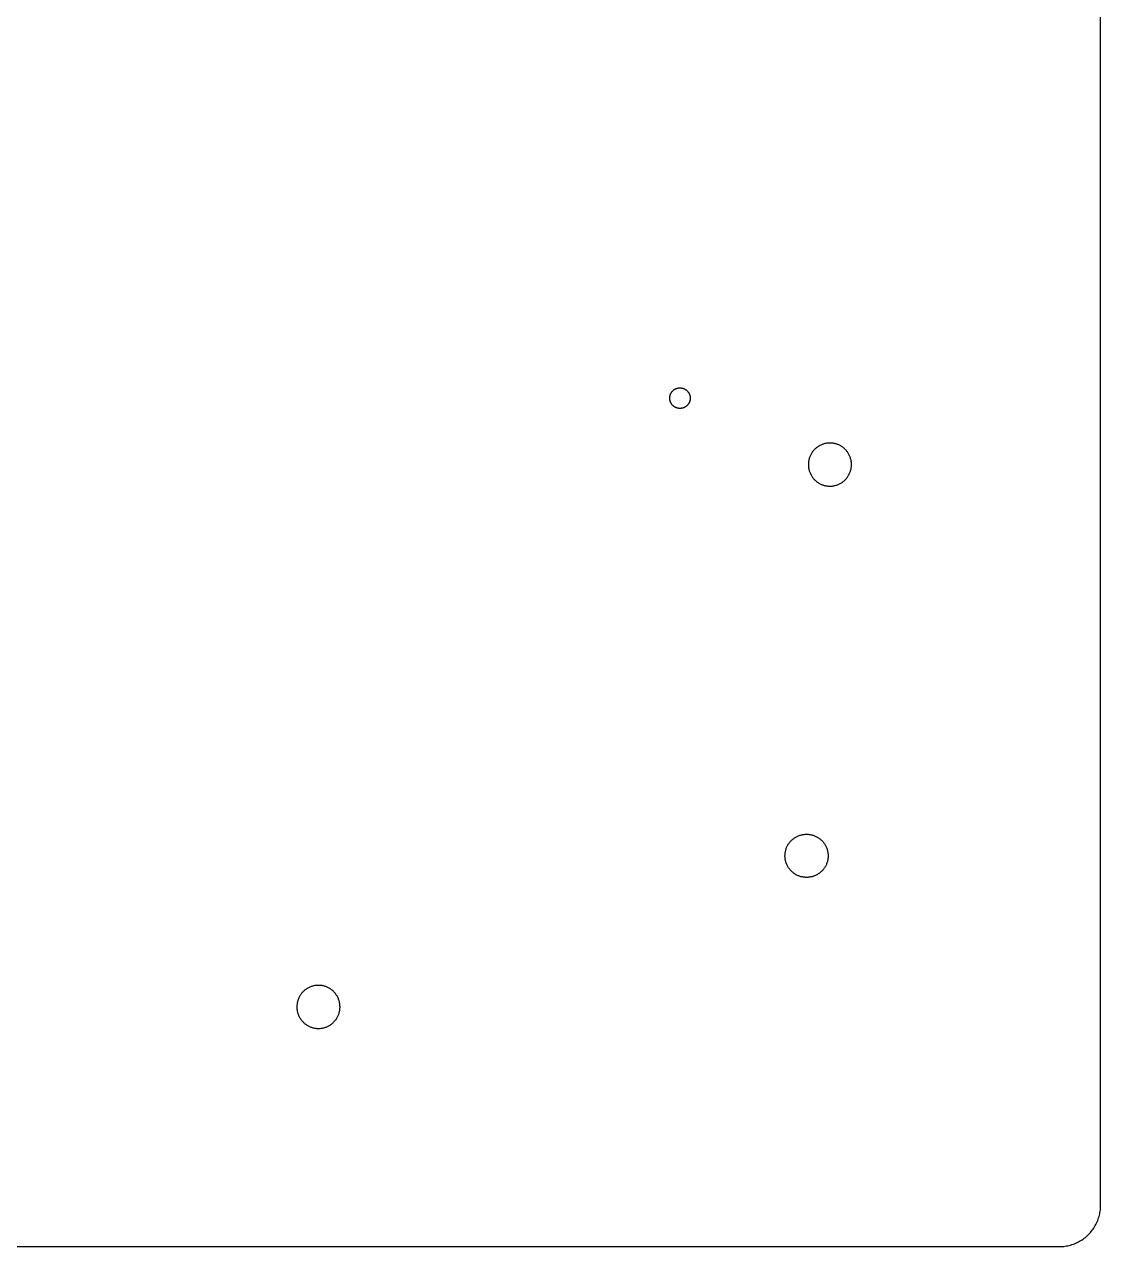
# Model space of a CAD drawing. Header units: millimetres. Extents: x 93 to 198, y -211 to -92.
# Drawn here: x 145.7 to 198.1, y -211.4 to -151.9 of the extents above; entities that cross this region are included whole.
import ezdxf

# ---------------------------------------------------------------- set-up
doc = ezdxf.new("R2010")
doc.units = ezdxf.units.MM
doc.layers.add('bottom_plate', color=18, linetype='Continuous', true_color=0x000000)

msp = doc.modelspace()

# ---------------------------------------------------------------- linework, layer by layer
at = {"layer": 'bottom_plate'}
for p, q in [((198.055, -209.427), (198.055, -94.415)), ((177.08, -170.1, -0.85), (177.081, -170.083, -0.85)), ((177.08, -170.117, -0.85), (177.08, -170.1, -0.85)), ((177.08, -170.135, -0.85), (177.08, -170.117, -0.85)), ((177.081, -170.152, -0.85), (177.08, -170.135, -0.85)), ((177.081, -170.083, -0.85), (177.083, -170.065, -0.85)), ((177.083, -170.169, -0.85), (177.081, -170.152, -0.85)), ((177.083, -170.065, -0.85), (177.085, -170.048, -0.85)), ((177.085, -170.186, -0.85), (177.083, -170.169, -0.85)), ((177.085, -170.048, -0.85), (177.088, -170.031, -0.85)), ((177.088, -170.204, -0.85), (177.085, -170.186, -0.85)), ((177.088, -170.031, -0.85), (177.091, -170.014, -0.85)), ((177.091, -170.014, -0.85), (177.095, -169.997, -0.85)), ((177.095, -169.997, -0.85), (177.099, -169.98, -0.85)), ((177.099, -169.98, -0.85), (177.104, -169.964, -0.85)), ((177.104, -169.964, -0.85), (177.11, -169.947, -0.85)), ((177.11, -169.947, -0.85), (177.116, -169.931, -0.85)), ((177.116, -169.931, -0.85), (177.123, -169.915, -0.85)), ((177.123, -169.915, -0.85), (177.13, -169.899, -0.85)), ((177.13, -169.899, -0.85), (177.138, -169.884, -0.85)), ((177.138, -169.884, -0.85), (177.146, -169.868, -0.85)), ((177.146, -169.868, -0.85), (177.155, -169.854, -0.85)), ((177.155, -169.854, -0.85), (177.165, -169.839, -0.85)), ((177.165, -169.839, -0.85), (177.175, -169.825, -0.85)), ((177.175, -169.825, -0.85), (177.185, -169.811, -0.85)), ((177.185, -169.811, -0.85), (177.196, -169.797, -0.85)), ((177.196, -169.797, -0.85), (177.207, -169.784, -0.85)), ((177.207, -169.784, -0.85), (177.219, -169.771, -0.85)), ((177.219, -169.771, -0.85), (177.231, -169.759, -0.85)), ((177.231, -169.759, -0.85), (177.244, -169.747, -0.85)), ((177.244, -169.747, -0.85), (177.257, -169.736, -0.85)), ((177.257, -169.736, -0.85), (177.27, -169.725, -0.85)), ((177.27, -169.725, -0.85), (177.284, -169.714, -0.85)), ((177.284, -169.714, -0.85), (177.298, -169.704, -0.85)), ((177.298, -169.704, -0.85), (177.313, -169.695, -0.85)), ((177.313, -169.695, -0.85), (177.328, -169.686, -0.85)), ((177.328, -169.686, -0.85), (177.343, -169.677, -0.85)), ((177.343, -169.677, -0.85), (177.358, -169.669, -0.85)), ((177.358, -169.669, -0.85), (177.374, -169.662, -0.85)), ((177.374, -169.662, -0.85), (177.39, -169.655, -0.85)), ((177.39, -169.655, -0.85), (177.406, -169.649, -0.85)), ((177.406, -169.649, -0.85), (177.422, -169.643, -0.85)), ((177.422, -169.643, -0.85), (177.439, -169.638, -0.85)), ((177.439, -169.638, -0.85), (177.456, -169.633, -0.85)), ((177.456, -169.633, -0.85), (177.472, -169.629, -0.85)), ((177.472, -169.629, -0.85), (177.489, -169.626, -0.85)), ((177.489, -169.626, -0.85), (177.507, -169.623, -0.85)), ((177.507, -169.623, -0.85), (177.524, -169.62, -0.85)), ((177.524, -169.62, -0.85), (177.541, -169.619, -0.85)), ((177.541, -169.619, -0.85), (177.558, -169.618, -0.85)), ((177.558, -169.618, -0.85), (177.576, -169.617, -0.85)), ((177.576, -169.617, -0.85), (177.593, -169.617, -0.85)), ((177.593, -169.617, -0.85), (177.61, -169.618, -0.85)), ((177.61, -169.618, -0.85), (177.628, -169.619, -0.85)), ((177.628, -169.619, -0.85), (177.645, -169.621, -0.85)), ((177.645, -169.621, -0.85), (177.662, -169.624, -0.85)), ((177.662, -169.624, -0.85), (177.679, -169.627, -0.85)), ((177.679, -169.627, -0.85), (177.696, -169.631, -0.85)), ((177.696, -169.631, -0.85), (177.713, -169.635, -0.85)), ((177.713, -169.635, -0.85), (177.73, -169.64, -0.85)), ((177.73, -169.64, -0.85), (177.746, -169.646, -0.85)), ((177.746, -169.646, -0.85), (177.762, -169.652, -0.85)), ((177.762, -169.652, -0.85), (177.778, -169.658, -0.85)), ((177.778, -169.658, -0.85), (177.794, -169.665, -0.85)), ((177.794, -169.665, -0.85), (177.81, -169.673, -0.85)), ((177.81, -169.673, -0.85), (177.825, -169.681, -0.85)), ((177.825, -169.681, -0.85), (177.84, -169.69, -0.85)), ((177.84, -169.69, -0.85), (177.855, -169.699, -0.85)), ((177.855, -169.699, -0.85), (177.869, -169.709, -0.85)), ((177.869, -169.709, -0.85), (177.883, -169.719, -0.85)), ((177.883, -169.719, -0.85), (177.897, -169.73, -0.85)), ((177.897, -169.73, -0.85), (177.91, -169.741, -0.85)), ((177.91, -169.741, -0.85), (177.923, -169.753, -0.85)), ((177.923, -169.753, -0.85), (177.935, -169.765, -0.85)), ((177.935, -169.765, -0.85), (177.947, -169.778, -0.85)), ((177.947, -169.778, -0.85), (177.959, -169.791, -0.85)), ((177.959, -169.791, -0.85), (177.97, -169.804, -0.85)), ((177.97, -169.804, -0.85), (177.98, -169.818, -0.85)), ((177.98, -169.818, -0.85), (177.991, -169.832, -0.85)), ((177.991, -169.832, -0.85), (178, -169.846, -0.85)), ((178, -169.846, -0.85), (178.009, -169.861, -0.85)), ((178.009, -169.861, -0.85), (178.018, -169.876, -0.85)), ((178.018, -169.876, -0.85), (178.026, -169.891, -0.85)), ((178.026, -169.891, -0.85), (178.034, -169.907, -0.85)), ((178.034, -169.907, -0.85), (178.041, -169.923, -0.85)), ((178.041, -169.923, -0.85), (178.047, -169.939, -0.85)), ((178.047, -169.939, -0.85), (178.053, -169.955, -0.85)), ((178.053, -169.955, -0.85), (178.058, -169.972, -0.85)), ((178.058, -169.972, -0.85), (178.063, -169.989, -0.85)), ((178.063, -169.989, -0.85), (178.067, -170.005, -0.85)), ((178.067, -170.005, -0.85), (178.071, -170.022, -0.85)), ((178.071, -170.022, -0.85), (178.074, -170.039, -0.85)), ((178.074, -170.039, -0.85), (178.076, -170.057, -0.85)), ((178.076, -170.178, -0.85), (178.074, -170.195, -0.85)), ((178.076, -170.057, -0.85), (178.078, -170.074, -0.85)), ((178.078, -170.161, -0.85), (178.076, -170.178, -0.85)), ((178.078, -170.074, -0.85), (178.079, -170.091, -0.85)), ((178.079, -170.143, -0.85), (178.078, -170.161, -0.85)), ((178.079, -170.091, -0.85), (178.08, -170.109, -0.85)), ((178.08, -170.126, -0.85), (178.079, -170.143, -0.85)), ((178.08, -170.109, -0.85), (178.08, -170.126, -0.85)), ((177.091, -170.221, -0.85), (177.088, -170.204, -0.85)), ((177.095, -170.238, -0.85), (177.091, -170.221, -0.85)), ((177.099, -170.254, -0.85), (177.095, -170.238, -0.85)), ((177.104, -170.271, -0.85), (177.099, -170.254, -0.85)), ((177.11, -170.287, -0.85), (177.104, -170.271, -0.85)), ((177.116, -170.304, -0.85), (177.11, -170.287, -0.85)), ((177.123, -170.32, -0.85), (177.116, -170.304, -0.85)), ((177.13, -170.335, -0.85), (177.123, -170.32, -0.85)), ((177.138, -170.351, -0.85), (177.13, -170.335, -0.85)), ((177.146, -170.366, -0.85), (177.138, -170.351, -0.85)), ((177.155, -170.381, -0.85), (177.146, -170.366, -0.85)), ((177.165, -170.395, -0.85), (177.155, -170.381, -0.85)), ((177.175, -170.41, -0.85), (177.165, -170.395, -0.85)), ((177.185, -170.424, -0.85), (177.175, -170.41, -0.85)), ((177.196, -170.437, -0.85), (177.185, -170.424, -0.85)), ((177.207, -170.45, -0.85), (177.196, -170.437, -0.85)), ((177.219, -170.463, -0.85), (177.207, -170.45, -0.85)), ((177.231, -170.475, -0.85), (177.219, -170.463, -0.85)), ((177.244, -170.487, -0.85), (177.231, -170.475, -0.85)), ((177.257, -170.499, -0.85), (177.244, -170.487, -0.85)), ((177.27, -170.51, -0.85), (177.257, -170.499, -0.85)), ((177.284, -170.52, -0.85), (177.27, -170.51, -0.85)), ((177.298, -170.53, -0.85), (177.284, -170.52, -0.85)), ((177.313, -170.54, -0.85), (177.298, -170.53, -0.85)), ((177.328, -170.549, -0.85), (177.313, -170.54, -0.85)), ((177.343, -170.557, -0.85), (177.328, -170.549, -0.85)), ((177.358, -170.565, -0.85), (177.343, -170.557, -0.85)), ((177.374, -170.573, -0.85), (177.358, -170.565, -0.85)), ((177.39, -170.58, -0.85), (177.374, -170.573, -0.85)), ((177.406, -170.586, -0.85), (177.39, -170.58, -0.85)), ((177.422, -170.592, -0.85), (177.406, -170.586, -0.85)), ((177.439, -170.597, -0.85), (177.422, -170.592, -0.85)), ((177.456, -170.601, -0.85), (177.439, -170.597, -0.85)), ((177.472, -170.606, -0.85), (177.456, -170.601, -0.85)), ((177.489, -170.609, -0.85), (177.472, -170.606, -0.85)), ((177.507, -170.612, -0.85), (177.489, -170.609, -0.85)), ((177.524, -170.614, -0.85), (177.507, -170.612, -0.85)), ((177.541, -170.616, -0.85), (177.524, -170.614, -0.85)), ((177.558, -170.617, -0.85), (177.541, -170.616, -0.85)), ((177.576, -170.617, -0.85), (177.558, -170.617, -0.85)), ((177.593, -170.617, -0.85), (177.576, -170.617, -0.85)), ((177.61, -170.616, -0.85), (177.593, -170.617, -0.85)), ((177.628, -170.615, -0.85), (177.61, -170.616, -0.85)), ((177.645, -170.613, -0.85), (177.628, -170.615, -0.85)), ((177.662, -170.61, -0.85), (177.645, -170.613, -0.85)), ((177.679, -170.607, -0.85), (177.662, -170.61, -0.85)), ((177.696, -170.604, -0.85), (177.679, -170.607, -0.85)), ((177.713, -170.599, -0.85), (177.696, -170.604, -0.85)), ((177.73, -170.594, -0.85), (177.713, -170.599, -0.85)), ((177.746, -170.589, -0.85), (177.73, -170.594, -0.85)), ((177.762, -170.583, -0.85), (177.746, -170.589, -0.85)), ((177.778, -170.576, -0.85), (177.762, -170.583, -0.85)), ((177.794, -170.569, -0.85), (177.778, -170.576, -0.85)), ((177.81, -170.561, -0.85), (177.794, -170.569, -0.85)), ((177.825, -170.553, -0.85), (177.81, -170.561, -0.85)), ((177.84, -170.544, -0.85), (177.825, -170.553, -0.85)), ((177.855, -170.535, -0.85), (177.84, -170.544, -0.85)), ((177.869, -170.525, -0.85), (177.855, -170.535, -0.85)), ((177.883, -170.515, -0.85), (177.869, -170.525, -0.85)), ((177.897, -170.504, -0.85), (177.883, -170.515, -0.85)), ((177.91, -170.493, -0.85), (177.897, -170.504, -0.85)), ((177.923, -170.481, -0.85), (177.91, -170.493, -0.85)), ((177.935, -170.469, -0.85), (177.923, -170.481, -0.85)), ((177.947, -170.457, -0.85), (177.935, -170.469, -0.85)), ((177.959, -170.444, -0.85), (177.947, -170.457, -0.85)), ((177.97, -170.43, -0.85), (177.959, -170.444, -0.85)), ((177.98, -170.417, -0.85), (177.97, -170.43, -0.85)), ((177.991, -170.403, -0.85), (177.98, -170.417, -0.85)), ((178, -170.388, -0.85), (177.991, -170.403, -0.85)), ((178.009, -170.373, -0.85), (178, -170.388, -0.85)), ((178.018, -170.358, -0.85), (178.009, -170.373, -0.85)), ((178.026, -170.343, -0.85), (178.018, -170.358, -0.85)), ((178.034, -170.327, -0.85), (178.026, -170.343, -0.85)), ((178.041, -170.312, -0.85), (178.034, -170.327, -0.85)), ((178.047, -170.295, -0.85), (178.041, -170.312, -0.85)), ((178.053, -170.279, -0.85), (178.047, -170.295, -0.85)), ((178.058, -170.263, -0.85), (178.053, -170.279, -0.85)), ((178.063, -170.246, -0.85), (178.058, -170.263, -0.85)), ((178.067, -170.229, -0.85), (178.063, -170.246, -0.85)), ((178.071, -170.212, -0.85), (178.067, -170.229, -0.85)), ((178.074, -170.195, -0.85), (178.071, -170.212, -0.85)), ((184.187, -172.563, 0.8), (184.16, -172.588, 0.8)), ((184.215, -172.54, 0.8), (184.187, -172.563, 0.8)), ((184.243, -172.517, 0.8), (184.215, -172.54, 0.8)), ((184.273, -172.496, 0.8), (184.243, -172.517, 0.8)), ((184.303, -172.475, 0.8), (184.273, -172.496, 0.8)), ((184.334, -172.455, 0.8), (184.303, -172.475, 0.8)), ((184.365, -172.437, 0.8), (184.334, -172.455, 0.8)), ((184.397, -172.42, 0.8), (184.365, -172.437, 0.8)), ((184.43, -172.404, 0.8), (184.397, -172.42, 0.8)), ((184.463, -172.389, 0.8), (184.43, -172.404, 0.8)), ((184.497, -172.375, 0.8), (184.463, -172.389, 0.8)), ((184.531, -172.362, 0.8), (184.497, -172.375, 0.8)), ((184.565, -172.35, 0.8), (184.531, -172.362, 0.8)), ((184.6, -172.34, 0.8), (184.565, -172.35, 0.8)), ((184.636, -172.331, 0.8), (184.6, -172.34, 0.8)), ((184.671, -172.323, 0.8), (184.636, -172.331, 0.8)), ((184.707, -172.317, 0.8), (184.671, -172.323, 0.8)), ((184.743, -172.311, 0.8), (184.707, -172.317, 0.8)), ((184.779, -172.307, 0.8), (184.743, -172.311, 0.8)), ((184.816, -172.304, 0.8), (184.779, -172.307, 0.8)), ((184.852, -172.303, 0.8), (184.816, -172.304, 0.8)), ((184.889, -172.302, 0.8), (184.852, -172.303, 0.8)), ((184.925, -172.303, 0.8), (184.889, -172.302, 0.8)), ((184.961, -172.306, 0.8), (184.925, -172.303, 0.8)), ((184.998, -172.309, 0.8), (184.961, -172.306, 0.8)), ((185.034, -172.314, 0.8), (184.998, -172.309, 0.8)), ((185.07, -172.32, 0.8), (185.034, -172.314, 0.8)), ((185.105, -172.327, 0.8), (185.07, -172.32, 0.8)), ((185.141, -172.335, 0.8), (185.105, -172.327, 0.8)), ((185.176, -172.345, 0.8), (185.141, -172.335, 0.8)), ((185.211, -172.356, 0.8), (185.176, -172.345, 0.8)), ((185.245, -172.368, 0.8), (185.211, -172.356, 0.8)), ((185.279, -172.381, 0.8), (185.245, -172.368, 0.8)), ((185.313, -172.396, 0.8), (185.279, -172.381, 0.8)), ((185.346, -172.412, 0.8), (185.313, -172.396, 0.8)), ((185.378, -172.428, 0.8), (185.346, -172.412, 0.8)), ((185.41, -172.446, 0.8), (185.378, -172.428, 0.8)), ((185.441, -172.465, 0.8), (185.41, -172.446, 0.8)), ((185.471, -172.485, 0.8), (185.441, -172.465, 0.8)), ((185.501, -172.506, 0.8), (185.471, -172.485, 0.8)), ((185.53, -172.528, 0.8), (185.501, -172.506, 0.8)), ((185.558, -172.551, 0.8), (185.53, -172.528, 0.8)), ((185.586, -172.575, 0.8), (185.558, -172.551, 0.8)), ((183.848, -173.153, 0.8), (183.842, -173.189, 0.8)), ((183.856, -173.117, 0.8), (183.848, -173.153, 0.8)), ((183.865, -173.082, 0.8), (183.856, -173.117, 0.8)), ((183.875, -173.047, 0.8), (183.865, -173.082, 0.8)), ((183.886, -173.012, 0.8), (183.875, -173.047, 0.8)), ((183.898, -172.978, 0.8), (183.886, -173.012, 0.8)), ((183.912, -172.944, 0.8), (183.898, -172.978, 0.8)), ((183.927, -172.911, 0.8), (183.912, -172.944, 0.8)), ((183.943, -172.878, 0.8), (183.927, -172.911, 0.8)), ((183.96, -172.846, 0.8), (183.943, -172.878, 0.8)), ((183.978, -172.814, 0.8), (183.96, -172.846, 0.8)), ((183.997, -172.783, 0.8), (183.978, -172.814, 0.8)), ((184.017, -172.753, 0.8), (183.997, -172.783, 0.8)), ((184.039, -172.723, 0.8), (184.017, -172.753, 0.8)), ((184.061, -172.695, 0.8), (184.039, -172.723, 0.8)), ((184.084, -172.667, 0.8), (184.061, -172.695, 0.8)), ((184.109, -172.639, 0.8), (184.084, -172.667, 0.8)), ((184.134, -172.613, 0.8), (184.109, -172.639, 0.8)), ((184.16, -172.588, 0.8), (184.134, -172.613, 0.8)), ((185.612, -172.6, 0.8), (185.586, -172.575, 0.8)), ((185.638, -172.626, 0.8), (185.612, -172.6, 0.8)), ((185.663, -172.653, 0.8), (185.638, -172.626, 0.8)), ((185.686, -172.681, 0.8), (185.663, -172.653, 0.8)), ((185.709, -172.709, 0.8), (185.686, -172.681, 0.8)), ((185.731, -172.738, 0.8), (185.709, -172.709, 0.8)), ((185.752, -172.768, 0.8), (185.731, -172.738, 0.8)), ((185.772, -172.799, 0.8), (185.752, -172.768, 0.8)), ((185.79, -172.83, 0.8), (185.772, -172.799, 0.8)), ((185.808, -172.862, 0.8), (185.79, -172.83, 0.8)), ((185.824, -172.894, 0.8), (185.808, -172.862, 0.8)), ((185.84, -172.928, 0.8), (185.824, -172.894, 0.8)), ((185.854, -172.961, 0.8), (185.84, -172.928, 0.8)), ((185.867, -172.995, 0.8), (185.854, -172.961, 0.8)), ((185.879, -173.03, 0.8), (185.867, -172.995, 0.8)), ((185.889, -173.065, 0.8), (185.879, -173.03, 0.8)), ((185.899, -173.1, 0.8), (185.889, -173.065, 0.8)), ((185.907, -173.135, 0.8), (185.899, -173.1, 0.8)), ((185.914, -173.171, 0.8), (185.907, -173.135, 0.8)), ((183.831, -173.298, 0.8), (183.83, -173.334, 0.8)), ((183.83, -173.334, 0.8), (183.83, -173.371, 0.8)), ((183.83, -173.371, 0.8), (183.831, -173.407, 0.8)), ((183.833, -173.261, 0.8), (183.831, -173.298, 0.8)), ((183.831, -173.407, 0.8), (183.833, -173.443, 0.8)), ((183.837, -173.225, 0.8), (183.833, -173.261, 0.8)), ((183.833, -173.443, 0.8), (183.837, -173.48, 0.8)), ((183.842, -173.189, 0.8), (183.837, -173.225, 0.8)), ((183.837, -173.48, 0.8), (183.842, -173.516, 0.8)), ((183.842, -173.516, 0.8), (183.848, -173.552, 0.8)), ((183.848, -173.552, 0.8), (183.856, -173.587, 0.8)), ((183.856, -173.587, 0.8), (183.865, -173.623, 0.8)), ((183.865, -173.623, 0.8), (183.875, -173.658, 0.8)), ((183.875, -173.658, 0.8), (183.886, -173.692, 0.8)), ((183.886, -173.692, 0.8), (183.898, -173.727, 0.8)), ((183.898, -173.727, 0.8), (183.912, -173.761, 0.8)), ((185.84, -173.777, 0.8), (185.854, -173.744, 0.8)), ((185.854, -173.744, 0.8), (185.867, -173.71, 0.8)), ((185.867, -173.71, 0.8), (185.879, -173.675, 0.8)), ((185.879, -173.675, 0.8), (185.889, -173.64, 0.8)), ((185.889, -173.64, 0.8), (185.899, -173.605, 0.8)), ((185.899, -173.605, 0.8), (185.907, -173.57, 0.8)), ((185.907, -173.57, 0.8), (185.914, -173.534, 0.8)), ((185.919, -173.207, 0.8), (185.914, -173.171, 0.8)), ((185.914, -173.534, 0.8), (185.919, -173.498, 0.8)), ((185.924, -173.243, 0.8), (185.919, -173.207, 0.8)), ((185.919, -173.498, 0.8), (185.924, -173.462, 0.8)), ((185.927, -173.28, 0.8), (185.924, -173.243, 0.8)), ((185.924, -173.462, 0.8), (185.927, -173.425, 0.8)), ((185.929, -173.316, 0.8), (185.927, -173.28, 0.8)), ((185.927, -173.425, 0.8), (185.929, -173.389, 0.8)), ((185.929, -173.352, 0.8), (185.929, -173.316, 0.8)), ((185.929, -173.389, 0.8), (185.929, -173.352, 0.8)), ((183.912, -173.761, 0.8), (183.927, -173.794, 0.8)), ((183.927, -173.794, 0.8), (183.943, -173.827, 0.8)), ((183.943, -173.827, 0.8), (183.96, -173.859, 0.8)), ((183.96, -173.859, 0.8), (183.978, -173.891, 0.8)), ((183.978, -173.891, 0.8), (183.997, -173.921, 0.8)), ((183.997, -173.921, 0.8), (184.017, -173.952, 0.8)), ((184.017, -173.952, 0.8), (184.039, -173.981, 0.8)), ((184.039, -173.981, 0.8), (184.061, -174.01, 0.8)), ((184.061, -174.01, 0.8), (184.084, -174.038, 0.8)), ((184.084, -174.038, 0.8), (184.109, -174.065, 0.8)), ((184.109, -174.065, 0.8), (184.134, -174.092, 0.8)), ((184.134, -174.092, 0.8), (184.16, -174.117, 0.8)), ((184.16, -174.117, 0.8), (184.187, -174.142, 0.8)), ((184.187, -174.142, 0.8), (184.215, -174.165, 0.8)), ((184.215, -174.165, 0.8), (184.243, -174.188, 0.8)), ((184.243, -174.188, 0.8), (184.273, -174.209, 0.8)), ((184.273, -174.209, 0.8), (184.303, -174.23, 0.8)), ((184.303, -174.23, 0.8), (184.334, -174.249, 0.8)), ((184.334, -174.249, 0.8), (184.365, -174.268, 0.8)), ((184.365, -174.268, 0.8), (184.397, -174.285, 0.8)), ((184.397, -174.285, 0.8), (184.43, -174.301, 0.8)), ((184.43, -174.301, 0.8), (184.463, -174.316, 0.8)), ((184.463, -174.316, 0.8), (184.497, -174.33, 0.8)), ((184.497, -174.33, 0.8), (184.531, -174.343, 0.8)), ((184.531, -174.343, 0.8), (184.565, -174.354, 0.8)), ((185.176, -174.36, 0.8), (185.211, -174.349, 0.8)), ((185.211, -174.349, 0.8), (185.245, -174.337, 0.8)), ((185.245, -174.337, 0.8), (185.279, -174.323, 0.8)), ((185.279, -174.323, 0.8), (185.313, -174.309, 0.8)), ((185.313, -174.309, 0.8), (185.346, -174.293, 0.8)), ((185.346, -174.293, 0.8), (185.378, -174.277, 0.8)), ((185.378, -174.277, 0.8), (185.41, -174.259, 0.8)), ((185.41, -174.259, 0.8), (185.441, -174.24, 0.8)), ((185.441, -174.24, 0.8), (185.471, -174.22, 0.8)), ((185.471, -174.22, 0.8), (185.501, -174.199, 0.8)), ((185.501, -174.199, 0.8), (185.53, -174.177, 0.8)), ((185.53, -174.177, 0.8), (185.558, -174.153, 0.8)), ((185.558, -174.153, 0.8), (185.586, -174.129, 0.8)), ((185.586, -174.129, 0.8), (185.612, -174.104, 0.8)), ((185.612, -174.104, 0.8), (185.638, -174.079, 0.8)), ((185.638, -174.079, 0.8), (185.663, -174.052, 0.8)), ((185.663, -174.052, 0.8), (185.686, -174.024, 0.8)), ((185.686, -174.024, 0.8), (185.709, -173.996, 0.8)), ((185.709, -173.996, 0.8), (185.731, -173.967, 0.8)), ((185.731, -173.967, 0.8), (185.752, -173.937, 0.8)), ((185.752, -173.937, 0.8), (185.772, -173.906, 0.8)), ((185.772, -173.906, 0.8), (185.79, -173.875, 0.8)), ((185.79, -173.875, 0.8), (185.808, -173.843, 0.8)), ((185.808, -173.843, 0.8), (185.824, -173.81, 0.8)), ((185.824, -173.81, 0.8), (185.84, -173.777, 0.8)), ((184.565, -174.354, 0.8), (184.6, -174.365, 0.8)), ((184.6, -174.365, 0.8), (184.636, -174.374, 0.8)), ((184.636, -174.374, 0.8), (184.671, -174.382, 0.8)), ((184.671, -174.382, 0.8), (184.707, -174.388, 0.8)), ((184.707, -174.388, 0.8), (184.743, -174.394, 0.8)), ((184.743, -174.394, 0.8), (184.779, -174.398, 0.8)), ((184.779, -174.398, 0.8), (184.816, -174.4, 0.8)), ((184.816, -174.4, 0.8), (184.852, -174.402, 0.8)), ((184.852, -174.402, 0.8), (184.889, -174.402, 0.8)), ((184.889, -174.402, 0.8), (184.925, -174.401, 0.8)), ((184.925, -174.401, 0.8), (184.961, -174.399, 0.8)), ((184.961, -174.399, 0.8), (184.998, -174.396, 0.8)), ((184.998, -174.396, 0.8), (185.034, -174.391, 0.8)), ((185.034, -174.391, 0.8), (185.07, -174.385, 0.8)), ((185.07, -174.385, 0.8), (185.105, -174.378, 0.8)), ((185.105, -174.378, 0.8), (185.141, -174.369, 0.8)), ((185.141, -174.369, 0.8), (185.176, -174.36, 0.8)), ((183.043, -191.619), (183.071, -191.595)), ((183.071, -191.595), (183.099, -191.572)), ((183.099, -191.572), (183.128, -191.551)), ((183.128, -191.551), (183.158, -191.53)), ((183.158, -191.53), (183.189, -191.51)), ((183.189, -191.51), (183.22, -191.491)), ((183.22, -191.491), (183.252, -191.474)), ((183.252, -191.474), (183.285, -191.457)), ((183.285, -191.457), (183.318, -191.442)), ((183.318, -191.442), (183.351, -191.428)), ((183.351, -191.428), (183.385, -191.415)), ((183.385, -191.415), (183.42, -191.403)), ((183.42, -191.403), (183.455, -191.392)), ((183.455, -191.392), (183.49, -191.383)), ((183.49, -191.383), (183.525, -191.375)), ((183.525, -191.375), (183.561, -191.368)), ((183.561, -191.368), (183.597, -191.362)), ((183.597, -191.362), (183.633, -191.358)), ((183.633, -191.358), (183.67, -191.355)), ((183.67, -191.355), (183.706, -191.353)), ((183.706, -191.353), (183.743, -191.352)), ((183.743, -191.352), (183.779, -191.353)), ((183.779, -191.353), (183.815, -191.355)), ((183.815, -191.355), (183.852, -191.358)), ((183.852, -191.358), (183.888, -191.362)), ((183.888, -191.362), (183.924, -191.368)), ((183.924, -191.368), (183.96, -191.375)), ((183.96, -191.375), (183.995, -191.383)), ((183.995, -191.383), (184.03, -191.392)), ((184.03, -191.392), (184.065, -191.403)), ((184.065, -191.403), (184.1, -191.415)), ((184.1, -191.415), (184.134, -191.428)), ((184.134, -191.428), (184.167, -191.442)), ((184.167, -191.442), (184.2, -191.457)), ((184.2, -191.457), (184.233, -191.474)), ((184.233, -191.474), (184.265, -191.491)), ((184.265, -191.491), (184.296, -191.51)), ((184.296, -191.51), (184.327, -191.53)), ((184.327, -191.53), (184.357, -191.551)), ((184.357, -191.551), (184.386, -191.572)), ((184.386, -191.572), (184.414, -191.595)), ((184.414, -191.595), (184.442, -191.619)), ((182.71, -192.212), (182.717, -192.176)), ((182.717, -192.176), (182.726, -192.141)), ((182.726, -192.141), (182.735, -192.106)), ((182.735, -192.106), (182.746, -192.071)), ((182.746, -192.071), (182.758, -192.036)), ((182.758, -192.036), (182.772, -192.003)), ((182.772, -192.003), (182.786, -191.969)), ((182.786, -191.969), (182.802, -191.936)), ((182.802, -191.936), (182.818, -191.904)), ((182.818, -191.904), (182.836, -191.872)), ((182.836, -191.872), (182.855, -191.841)), ((182.855, -191.841), (182.875, -191.81)), ((182.875, -191.81), (182.896, -191.781)), ((182.896, -191.781), (182.918, -191.752)), ((182.918, -191.752), (182.941, -191.723)), ((182.941, -191.723), (182.965, -191.696)), ((182.965, -191.696), (182.99, -191.669)), ((182.99, -191.669), (183.016, -191.644)), ((183.016, -191.644), (183.043, -191.619)), ((184.442, -191.619), (184.469, -191.644)), ((184.469, -191.644), (184.495, -191.669)), ((184.495, -191.669), (184.52, -191.696)), ((184.52, -191.696), (184.544, -191.723)), ((184.544, -191.723), (184.567, -191.752)), ((184.567, -191.752), (184.589, -191.781)), ((184.589, -191.781), (184.61, -191.81)), ((184.61, -191.81), (184.63, -191.841)), ((184.63, -191.841), (184.649, -191.872)), ((184.649, -191.872), (184.667, -191.904)), ((184.667, -191.904), (184.683, -191.936)), ((184.683, -191.936), (184.699, -191.969)), ((184.699, -191.969), (184.713, -192.003)), ((184.713, -192.003), (184.727, -192.036)), ((184.727, -192.036), (184.739, -192.071)), ((184.739, -192.071), (184.75, -192.106)), ((184.75, -192.106), (184.759, -192.141)), ((184.759, -192.141), (184.768, -192.176)), ((184.768, -192.176), (184.775, -192.212)), ((182.693, -192.393), (182.694, -192.357)), ((182.693, -192.43), (182.693, -192.393)), ((182.694, -192.466), (182.693, -192.43)), ((182.694, -192.357), (182.696, -192.32)), ((182.697, -192.502), (182.694, -192.466)), ((182.696, -192.32), (182.699, -192.284)), ((182.701, -192.539), (182.697, -192.502)), ((182.699, -192.284), (182.704, -192.248)), ((182.707, -192.575), (182.701, -192.539)), ((182.704, -192.248), (182.71, -192.212)), ((182.713, -192.61), (182.707, -192.575)), ((182.721, -192.646), (182.713, -192.61)), ((182.73, -192.681), (182.721, -192.646)), ((182.741, -192.716), (182.73, -192.681)), ((182.752, -192.751), (182.741, -192.716)), ((182.765, -192.785), (182.752, -192.751)), ((182.779, -192.819), (182.765, -192.785)), ((184.72, -192.785), (184.706, -192.819)), ((184.733, -192.751), (184.72, -192.785)), ((184.744, -192.716), (184.733, -192.751)), ((184.755, -192.681), (184.744, -192.716)), ((184.764, -192.646), (184.755, -192.681)), ((184.772, -192.61), (184.764, -192.646)), ((184.778, -192.575), (184.772, -192.61)), ((184.775, -192.212), (184.781, -192.248)), ((184.784, -192.539), (184.778, -192.575)), ((184.781, -192.248), (184.786, -192.284)), ((184.788, -192.502), (184.784, -192.539)), ((184.786, -192.284), (184.789, -192.32)), ((184.791, -192.466), (184.788, -192.502)), ((184.789, -192.32), (184.792, -192.357)), ((184.792, -192.43), (184.791, -192.466)), ((184.792, -192.357), (184.792, -192.393)), ((184.792, -192.393), (184.792, -192.43)), ((182.794, -192.852), (182.779, -192.819)), ((182.81, -192.885), (182.794, -192.852)), ((182.827, -192.917), (182.81, -192.885)), ((182.846, -192.948), (182.827, -192.917)), ((182.865, -192.979), (182.846, -192.948)), ((182.886, -193.009), (182.865, -192.979)), ((182.907, -193.038), (182.886, -193.009)), ((182.93, -193.067), (182.907, -193.038)), ((182.953, -193.095), (182.93, -193.067)), ((182.978, -193.122), (182.953, -193.095)), ((183.003, -193.148), (182.978, -193.122)), ((183.03, -193.173), (183.003, -193.148)), ((183.057, -193.197), (183.03, -193.173)), ((183.085, -193.221), (183.057, -193.197)), ((183.114, -193.243), (183.085, -193.221)), ((183.143, -193.264), (183.114, -193.243)), ((183.173, -193.285), (183.143, -193.264)), ((183.204, -193.304), (183.173, -193.285)), ((183.236, -193.322), (183.204, -193.304)), ((183.268, -193.339), (183.236, -193.322)), ((183.301, -193.355), (183.268, -193.339)), ((183.334, -193.37), (183.301, -193.355)), ((183.368, -193.383), (183.334, -193.37)), ((183.403, -193.396), (183.368, -193.383)), ((184.117, -193.383), (184.083, -193.396)), ((184.151, -193.37), (184.117, -193.383)), ((184.184, -193.355), (184.151, -193.37)), ((184.217, -193.339), (184.184, -193.355)), ((184.249, -193.322), (184.217, -193.339)), ((184.281, -193.304), (184.249, -193.322)), ((184.312, -193.285), (184.281, -193.304)), ((184.342, -193.264), (184.312, -193.285)), ((184.371, -193.243), (184.342, -193.264)), ((184.4, -193.221), (184.371, -193.243)), ((184.428, -193.197), (184.4, -193.221)), ((184.455, -193.173), (184.428, -193.197)), ((184.482, -193.148), (184.455, -193.173)), ((184.507, -193.122), (184.482, -193.148)), ((184.532, -193.095), (184.507, -193.122)), ((184.555, -193.067), (184.532, -193.095)), ((184.578, -193.038), (184.555, -193.067)), ((184.599, -193.009), (184.578, -193.038)), ((184.62, -192.979), (184.599, -193.009)), ((184.639, -192.948), (184.62, -192.979)), ((184.658, -192.917), (184.639, -192.948)), ((184.675, -192.885), (184.658, -192.917)), ((184.691, -192.852), (184.675, -192.885)), ((184.706, -192.819), (184.691, -192.852)), ((183.437, -193.407), (183.403, -193.396)), ((183.472, -193.417), (183.437, -193.407)), ((183.508, -193.426), (183.472, -193.417)), ((183.543, -193.433), (183.508, -193.426)), ((183.579, -193.439), (183.543, -193.433)), ((183.615, -193.444), (183.579, -193.439)), ((183.652, -193.448), (183.615, -193.444)), ((183.688, -193.451), (183.652, -193.448)), ((183.724, -193.452), (183.688, -193.451)), ((183.761, -193.452), (183.724, -193.452)), ((183.797, -193.451), (183.761, -193.452)), ((183.834, -193.448), (183.797, -193.451)), ((183.87, -193.444), (183.834, -193.448)), ((183.906, -193.439), (183.87, -193.444)), ((183.942, -193.433), (183.906, -193.439)), ((183.977, -193.426), (183.942, -193.433)), ((184.013, -193.417), (183.977, -193.426)), ((184.048, -193.407), (184.013, -193.417)), ((184.083, -193.396), (184.048, -193.407)), ((159.692, -198.748, 0.8), (159.657, -198.758, 0.8)), ((159.727, -198.739, 0.8), (159.692, -198.748, 0.8)), ((159.763, -198.73, 0.8), (159.727, -198.739, 0.8)), ((159.799, -198.723, 0.8), (159.763, -198.73, 0.8)), ((159.835, -198.718, 0.8), (159.799, -198.723, 0.8)), ((159.871, -198.713, 0.8), (159.835, -198.718, 0.8)), ((159.907, -198.71, 0.8), (159.871, -198.713, 0.8)), ((159.944, -198.708, 0.8), (159.907, -198.71, 0.8)), ((159.98, -198.708, 0.8), (159.944, -198.708, 0.8)), ((160.016, -198.708, 0.8), (159.98, -198.708, 0.8)), ((160.053, -198.71, 0.8), (160.016, -198.708, 0.8)), ((160.089, -198.713, 0.8), (160.053, -198.71, 0.8)), ((160.125, -198.718, 0.8), (160.089, -198.713, 0.8)), ((160.161, -198.723, 0.8), (160.125, -198.718, 0.8)), ((160.197, -198.73, 0.8), (160.161, -198.723, 0.8)), ((160.233, -198.739, 0.8), (160.197, -198.73, 0.8)), ((160.268, -198.748, 0.8), (160.233, -198.739, 0.8)), ((160.303, -198.758, 0.8), (160.268, -198.748, 0.8)), ((159.024, -199.324, 0.8), (159.009, -199.358, 0.8)), ((159.039, -199.292, 0.8), (159.024, -199.324, 0.8)), ((159.056, -199.259, 0.8), (159.039, -199.292, 0.8)), ((159.074, -199.227, 0.8), (159.056, -199.259, 0.8)), ((159.093, -199.196, 0.8), (159.074, -199.227, 0.8)), ((159.113, -199.166, 0.8), (159.093, -199.196, 0.8)), ((159.134, -199.136, 0.8), (159.113, -199.166, 0.8)), ((159.156, -199.107, 0.8), (159.134, -199.136, 0.8)), ((159.179, -199.079, 0.8), (159.156, -199.107, 0.8)), ((159.203, -199.051, 0.8), (159.179, -199.079, 0.8)), ((159.228, -199.025, 0.8), (159.203, -199.051, 0.8)), ((159.254, -198.999, 0.8), (159.228, -199.025, 0.8)), ((159.281, -198.975, 0.8), (159.254, -198.999, 0.8)), ((159.308, -198.951, 0.8), (159.281, -198.975, 0.8)), ((159.337, -198.928, 0.8), (159.308, -198.951, 0.8)), ((159.366, -198.906, 0.8), (159.337, -198.928, 0.8)), ((159.396, -198.885, 0.8), (159.366, -198.906, 0.8)), ((159.426, -198.865, 0.8), (159.396, -198.885, 0.8)), ((159.458, -198.847, 0.8), (159.426, -198.865, 0.8)), ((159.49, -198.829, 0.8), (159.458, -198.847, 0.8)), ((159.522, -198.813, 0.8), (159.49, -198.829, 0.8)), ((159.555, -198.797, 0.8), (159.522, -198.813, 0.8)), ((159.589, -198.783, 0.8), (159.555, -198.797, 0.8)), ((159.623, -198.77, 0.8), (159.589, -198.783, 0.8)), ((159.657, -198.758, 0.8), (159.623, -198.77, 0.8)), ((160.337, -198.77, 0.8), (160.303, -198.758, 0.8)), ((160.371, -198.783, 0.8), (160.337, -198.77, 0.8)), ((160.405, -198.797, 0.8), (160.371, -198.783, 0.8)), ((160.438, -198.813, 0.8), (160.405, -198.797, 0.8)), ((160.47, -198.829, 0.8), (160.438, -198.813, 0.8)), ((160.502, -198.847, 0.8), (160.47, -198.829, 0.8)), ((160.534, -198.865, 0.8), (160.502, -198.847, 0.8)), ((160.564, -198.885, 0.8), (160.534, -198.865, 0.8)), ((160.594, -198.906, 0.8), (160.564, -198.885, 0.8)), ((160.623, -198.928, 0.8), (160.594, -198.906, 0.8)), ((160.652, -198.951, 0.8), (160.623, -198.928, 0.8)), ((160.679, -198.975, 0.8), (160.652, -198.951, 0.8)), ((160.706, -198.999, 0.8), (160.679, -198.975, 0.8)), ((160.732, -199.025, 0.8), (160.706, -198.999, 0.8)), ((160.757, -199.051, 0.8), (160.732, -199.025, 0.8)), ((160.781, -199.079, 0.8), (160.757, -199.051, 0.8)), ((160.804, -199.107, 0.8), (160.781, -199.079, 0.8)), ((160.826, -199.136, 0.8), (160.804, -199.107, 0.8)), ((160.847, -199.166, 0.8), (160.826, -199.136, 0.8)), ((160.867, -199.196, 0.8), (160.847, -199.166, 0.8)), ((160.886, -199.227, 0.8), (160.867, -199.196, 0.8)), ((160.904, -199.259, 0.8), (160.886, -199.227, 0.8)), ((160.921, -199.292, 0.8), (160.904, -199.259, 0.8)), ((160.937, -199.324, 0.8), (160.921, -199.292, 0.8)), ((160.951, -199.358, 0.8), (160.937, -199.324, 0.8)), ((158.931, -199.712, 0.8), (158.93, -199.749, 0.8)), ((158.93, -199.749, 0.8), (158.93, -199.785, 0.8)), ((158.93, -199.785, 0.8), (158.932, -199.821, 0.8)), ((158.933, -199.676, 0.8), (158.931, -199.712, 0.8)), ((158.932, -199.821, 0.8), (158.935, -199.858, 0.8)), ((158.937, -199.639, 0.8), (158.933, -199.676, 0.8)), ((158.935, -199.858, 0.8), (158.939, -199.894, 0.8)), ((158.941, -199.603, 0.8), (158.937, -199.639, 0.8)), ((158.939, -199.894, 0.8), (158.944, -199.93, 0.8)), ((158.947, -199.567, 0.8), (158.941, -199.603, 0.8)), ((158.944, -199.93, 0.8), (158.951, -199.966, 0.8)), ((158.955, -199.532, 0.8), (158.947, -199.567, 0.8)), ((158.963, -199.496, 0.8), (158.955, -199.532, 0.8)), ((158.973, -199.461, 0.8), (158.963, -199.496, 0.8)), ((158.984, -199.426, 0.8), (158.973, -199.461, 0.8)), ((158.996, -199.392, 0.8), (158.984, -199.426, 0.8)), ((159.009, -199.358, 0.8), (158.996, -199.392, 0.8)), ((160.964, -199.392, 0.8), (160.951, -199.358, 0.8)), ((160.976, -199.426, 0.8), (160.964, -199.392, 0.8)), ((160.987, -199.461, 0.8), (160.976, -199.426, 0.8)), ((160.997, -199.496, 0.8), (160.987, -199.461, 0.8)), ((161.005, -199.532, 0.8), (160.997, -199.496, 0.8)), ((161.013, -199.567, 0.8), (161.005, -199.532, 0.8)), ((161.009, -199.966, 0.8), (161.016, -199.93, 0.8)), ((161.019, -199.603, 0.8), (161.013, -199.567, 0.8)), ((161.016, -199.93, 0.8), (161.021, -199.894, 0.8)), ((161.023, -199.639, 0.8), (161.019, -199.603, 0.8)), ((161.021, -199.894, 0.8), (161.025, -199.858, 0.8)), ((161.027, -199.676, 0.8), (161.023, -199.639, 0.8)), ((161.025, -199.858, 0.8), (161.028, -199.821, 0.8)), ((161.029, -199.712, 0.8), (161.027, -199.676, 0.8)), ((161.028, -199.821, 0.8), (161.03, -199.785, 0.8)), ((161.03, -199.749, 0.8), (161.029, -199.712, 0.8)), ((161.03, -199.785, 0.8), (161.03, -199.749, 0.8)), ((158.951, -199.966, 0.8), (158.959, -200.001, 0.8)), ((158.959, -200.001, 0.8), (158.968, -200.037, 0.8)), ((158.968, -200.037, 0.8), (158.978, -200.072, 0.8)), ((158.978, -200.072, 0.8), (158.99, -200.106, 0.8)), ((158.99, -200.106, 0.8), (159.002, -200.14, 0.8)), ((159.002, -200.14, 0.8), (159.016, -200.174, 0.8)), ((159.016, -200.174, 0.8), (159.031, -200.207, 0.8)), ((159.031, -200.207, 0.8), (159.047, -200.24, 0.8)), ((159.047, -200.24, 0.8), (159.065, -200.272, 0.8)), ((159.065, -200.272, 0.8), (159.083, -200.304, 0.8)), ((159.083, -200.304, 0.8), (159.103, -200.334, 0.8)), ((159.103, -200.334, 0.8), (159.123, -200.364, 0.8)), ((159.123, -200.364, 0.8), (159.145, -200.394, 0.8)), ((159.145, -200.394, 0.8), (159.167, -200.422, 0.8)), ((159.167, -200.422, 0.8), (159.191, -200.45, 0.8)), ((159.191, -200.45, 0.8), (159.215, -200.477, 0.8)), ((159.215, -200.477, 0.8), (159.241, -200.503, 0.8)), ((159.241, -200.503, 0.8), (159.267, -200.529, 0.8)), ((159.267, -200.529, 0.8), (159.294, -200.553, 0.8)), ((160.666, -200.553, 0.8), (160.693, -200.529, 0.8)), ((160.693, -200.529, 0.8), (160.719, -200.503, 0.8)), ((160.719, -200.503, 0.8), (160.745, -200.477, 0.8)), ((160.745, -200.477, 0.8), (160.769, -200.45, 0.8)), ((160.769, -200.45, 0.8), (160.793, -200.422, 0.8)), ((160.793, -200.422, 0.8), (160.815, -200.394, 0.8)), ((160.815, -200.394, 0.8), (160.837, -200.364, 0.8)), ((160.837, -200.364, 0.8), (160.857, -200.334, 0.8)), ((160.857, -200.334, 0.8), (160.877, -200.304, 0.8)), ((160.877, -200.304, 0.8), (160.895, -200.272, 0.8)), ((160.895, -200.272, 0.8), (160.913, -200.24, 0.8)), ((160.913, -200.24, 0.8), (160.929, -200.207, 0.8)), ((160.929, -200.207, 0.8), (160.944, -200.174, 0.8)), ((160.944, -200.174, 0.8), (160.958, -200.14, 0.8)), ((160.958, -200.14, 0.8), (160.97, -200.106, 0.8)), ((160.97, -200.106, 0.8), (160.982, -200.072, 0.8)), ((160.982, -200.072, 0.8), (160.992, -200.037, 0.8)), ((160.992, -200.037, 0.8), (161.001, -200.001, 0.8)), ((161.001, -200.001, 0.8), (161.009, -199.966, 0.8)), ((159.294, -200.553, 0.8), (159.322, -200.576, 0.8)), ((159.322, -200.576, 0.8), (159.351, -200.598, 0.8)), ((159.351, -200.598, 0.8), (159.381, -200.62, 0.8)), ((159.381, -200.62, 0.8), (159.411, -200.64, 0.8)), ((159.411, -200.64, 0.8), (159.442, -200.659, 0.8)), ((159.442, -200.659, 0.8), (159.474, -200.677, 0.8)), ((159.474, -200.677, 0.8), (159.506, -200.694, 0.8)), ((159.506, -200.694, 0.8), (159.539, -200.71, 0.8)), ((159.539, -200.71, 0.8), (159.572, -200.725, 0.8)), ((159.572, -200.725, 0.8), (159.606, -200.739, 0.8)), ((159.606, -200.739, 0.8), (159.64, -200.751, 0.8)), ((159.64, -200.751, 0.8), (159.675, -200.762, 0.8)), ((159.675, -200.762, 0.8), (159.71, -200.772, 0.8)), ((159.71, -200.772, 0.8), (159.745, -200.781, 0.8)), ((159.745, -200.781, 0.8), (159.781, -200.789, 0.8)), ((159.781, -200.789, 0.8), (159.817, -200.795, 0.8)), ((159.817, -200.795, 0.8), (159.853, -200.8, 0.8)), ((159.853, -200.8, 0.8), (159.889, -200.804, 0.8)), ((159.889, -200.804, 0.8), (159.925, -200.806, 0.8)), ((159.925, -200.806, 0.8), (159.962, -200.808, 0.8)), ((159.962, -200.808, 0.8), (159.998, -200.808, 0.8)), ((159.998, -200.808, 0.8), (160.035, -200.806, 0.8)), ((160.035, -200.806, 0.8), (160.071, -200.804, 0.8)), ((160.071, -200.804, 0.8), (160.107, -200.8, 0.8)), ((160.107, -200.8, 0.8), (160.143, -200.795, 0.8)), ((160.143, -200.795, 0.8), (160.179, -200.789, 0.8)), ((160.179, -200.789, 0.8), (160.215, -200.781, 0.8)), ((160.215, -200.781, 0.8), (160.25, -200.772, 0.8)), ((160.25, -200.772, 0.8), (160.285, -200.762, 0.8)), ((160.285, -200.762, 0.8), (160.32, -200.751, 0.8)), ((160.32, -200.751, 0.8), (160.354, -200.739, 0.8)), ((160.354, -200.739, 0.8), (160.388, -200.725, 0.8)), ((160.388, -200.725, 0.8), (160.421, -200.71, 0.8)), ((160.421, -200.71, 0.8), (160.454, -200.694, 0.8)), ((160.454, -200.694, 0.8), (160.487, -200.677, 0.8)), ((160.487, -200.677, 0.8), (160.518, -200.659, 0.8)), ((160.518, -200.659, 0.8), (160.549, -200.64, 0.8)), ((160.549, -200.64, 0.8), (160.579, -200.62, 0.8)), ((160.579, -200.62, 0.8), (160.609, -200.598, 0.8)), ((160.609, -200.598, 0.8), (160.638, -200.576, 0.8)), ((160.638, -200.576, 0.8), (160.666, -200.553, 0.8)), ((198.054, -209.496), (198.055, -209.427)), ((197.94, -210.097), (197.961, -210.032)), ((197.961, -210.032), (197.981, -209.967)), ((197.981, -209.967), (197.998, -209.901)), ((197.998, -209.901), (198.013, -209.834)), ((198.013, -209.834), (198.026, -209.767)), ((198.026, -209.767), (198.036, -209.7)), ((198.036, -209.7), (198.045, -209.632)), ((198.045, -209.632), (198.05, -209.564)), ((198.05, -209.564), (198.054, -209.496)), ((197.606, -210.689), (197.649, -210.636)), ((197.649, -210.636), (197.689, -210.581)), ((197.689, -210.581), (197.727, -210.524)), ((197.727, -210.524), (197.764, -210.466)), ((197.764, -210.466), (197.798, -210.407)), ((197.798, -210.407), (197.831, -210.347)), ((197.831, -210.347), (197.861, -210.286)), ((197.861, -210.286), (197.889, -210.224)), ((197.889, -210.224), (197.916, -210.161)), ((197.916, -210.161), (197.94, -210.097)), ((196.852, -211.262), (196.914, -211.233)), ((196.914, -211.233), (196.975, -211.203)), ((196.975, -211.203), (197.035, -211.171)), ((197.035, -211.171), (197.094, -211.136)), ((197.094, -211.136), (197.152, -211.1)), ((197.152, -211.1), (197.208, -211.061)), ((197.208, -211.061), (197.264, -211.021)), ((197.264, -211.021), (197.317, -210.979)), ((197.317, -210.979), (197.369, -210.935)), ((197.369, -210.935), (197.42, -210.889)), ((197.42, -210.889), (197.469, -210.841)), ((197.469, -210.841), (197.517, -210.792)), ((197.517, -210.792), (197.562, -210.742)), ((197.562, -210.742), (197.606, -210.689)), ((95.28, -211.427), (196.055, -211.427)), ((196.055, -211.427), (196.123, -211.426)), ((196.123, -211.426), (196.192, -211.423)), ((196.192, -211.423), (196.26, -211.417)), ((196.26, -211.417), (196.327, -211.409)), ((196.327, -211.409), (196.395, -211.398)), ((196.395, -211.398), (196.462, -211.385)), ((196.462, -211.385), (196.529, -211.37)), ((196.529, -211.37), (196.595, -211.353)), ((196.595, -211.353), (196.66, -211.334)), ((196.66, -211.334), (196.725, -211.312)), ((196.725, -211.312), (196.789, -211.288)), ((196.789, -211.288), (196.852, -211.262))]:
    msp.add_line(p, q, dxfattribs=at)

doc.saveas('drawing.dxf')
